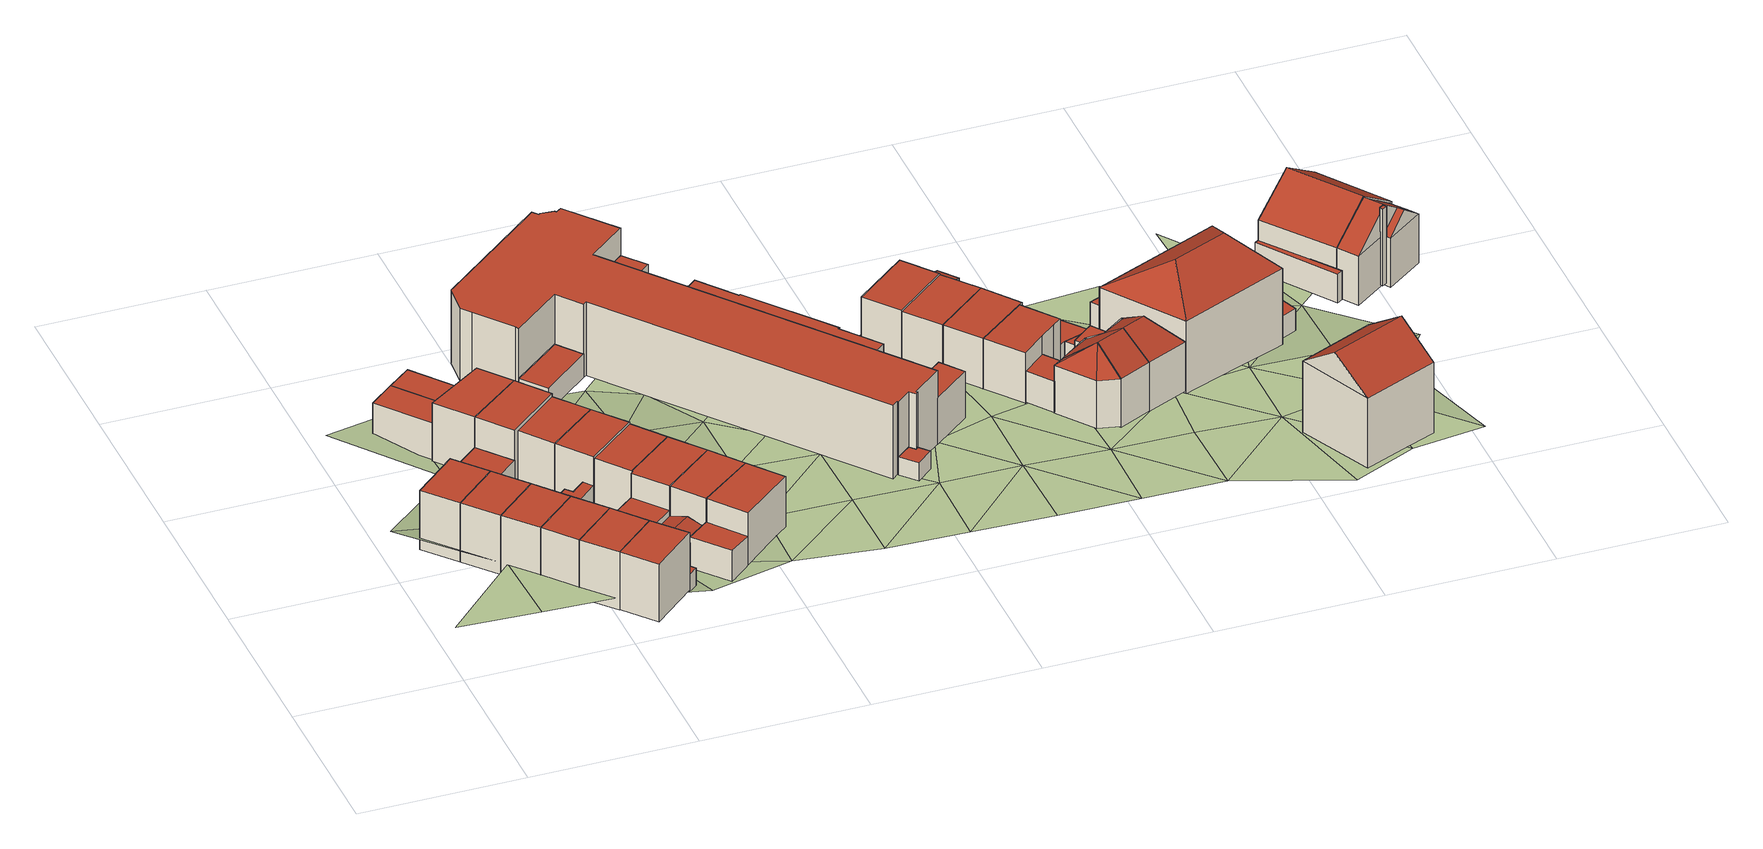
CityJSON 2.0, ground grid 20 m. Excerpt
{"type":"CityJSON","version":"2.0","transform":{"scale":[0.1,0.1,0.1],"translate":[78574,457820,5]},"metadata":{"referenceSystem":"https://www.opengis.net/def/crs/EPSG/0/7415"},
"CityObjects":{
"building1":{"type":"Building","attributes":{"validity":"0"},"children":["building1-1","building1-2"]},
"building1-1":{"type":"BuildingPart","attributes":{"roofType":"1000","RelativeEavesHeight":2.35,"RelativeRidgeHeight":2.35,"AbsoluteEavesHeight":8.7,"AbsoluteRidgeHeight":8.7,"validity":"0"},"parents":["building1"],"geometry":[{"type":"Solid","lod":"2","boundaries":[[[[0,1,2,3]],[[1,4,5,2]],[[4,6,7,5]],[[6,0,3,7]],[[6,4,1,0]],[[3,2,5,7]]]],"semantics":{"surfaces":[{"type":"WallSurface"},{"type":"RoofSurface","Direction":0,"Slope":90},{"type":"GroundSurface"}],"values":[[0,0,0,0,1,2]]}}]},
"building1-2":{"type":"BuildingPart","attributes":{"roofType":"1000","RelativeEavesHeight":7.75,"RelativeRidgeHeight":7.75,"AbsoluteEavesHeight":14.3,"AbsoluteRidgeHeight":14.3,"validity":"0"},"parents":["building1"],"geometry":[{"type":"Solid","lod":"2","boundaries":[[[[8,9,10,11]],[[9,12,13,10]],[[12,14,15,13]],[[14,8,11,15]],[[14,12,9,8]],[[11,10,13,15]]]],"semantics":{"surfaces":[{"type":"WallSurface"},{"type":"RoofSurface","Direction":0,"Slope":90},{"type":"GroundSurface"}],"values":[[0,0,0,0,1,2]]}}]},
"building2":{"type":"Building","attributes":{"validity":"0"},"children":["building2-1","building2-2"]},
"building2-1":{"type":"BuildingPart","attributes":{"roofType":"1000","RelativeEavesHeight":2.35,"RelativeRidgeHeight":2.35,"AbsoluteEavesHeight":8.7,"AbsoluteRidgeHeight":8.7,"validity":"0"},"parents":["building2"],"geometry":[{"type":"Solid","lod":"2","boundaries":[[[[6,4,5,7]],[[4,16,17,5]],[[16,18,19,17]],[[18,6,7,19]],[[18,16,4,6]],[[7,5,17,19]]]],"semantics":{"surfaces":[{"type":"WallSurface"},{"type":"RoofSurface","Direction":0,"Slope":90},{"type":"GroundSurface"}],"values":[[0,0,0,0,1,2]]}}]},
"building2-2":{"type":"BuildingPart","attributes":{"roofType":"1000","RelativeEavesHeight":7.75,"RelativeRidgeHeight":7.75,"AbsoluteEavesHeight":14.3,"AbsoluteRidgeHeight":14.3,"validity":"0"},"parents":["building2"],"geometry":[{"type":"Solid","lod":"2","boundaries":[[[[20,8,11,21]],[[8,14,15,11]],[[14,22,23,15]],[[22,20,21,23]],[[22,14,8,20]],[[21,11,15,23]]]],"semantics":{"surfaces":[{"type":"WallSurface"},{"type":"RoofSurface","Direction":0,"Slope":90},{"type":"GroundSurface"}],"values":[[0,0,0,0,1,2]]}}]},
"building3":{"type":"Building","attributes":{"validity":"0"},"children":["building3-1","building3-2"]},
"building3-1":{"type":"BuildingPart","attributes":{"roofType":"1000","RelativeEavesHeight":7.55,"RelativeRidgeHeight":7.55,"AbsoluteEavesHeight":14.3,"AbsoluteRidgeHeight":14.3,"validity":"0"},"parents":["building3"],"geometry":[{"type":"Solid","lod":"2","boundaries":[[[[24,20,25,26]],[[20,22,27,25]],[[22,28,29,27]],[[28,24,26,29]],[[28,22,20,24]],[[26,25,27,29]]]],"semantics":{"surfaces":[{"type":"WallSurface"},{"type":"RoofSurface","Direction":0,"Slope":90},{"type":"GroundSurface"}],"values":[[0,0,0,0,1,2]]}}]},
"building3-2":{"type":"BuildingPart","attributes":{"roofType":"1000","RelativeEavesHeight":2.17,"RelativeRidgeHeight":2.17,"AbsoluteEavesHeight":8.7,"AbsoluteRidgeHeight":8.7,"validity":"0"},"parents":["building3"],"geometry":[{"type":"Solid","lod":"2","boundaries":[[[[18,16,30,23]],[[16,31,32,30]],[[31,33,34,32]],[[33,18,23,34]],[[33,31,16,18]],[[23,30,32,34]]]],"semantics":{"surfaces":[{"type":"WallSurface"},{"type":"RoofSurface","Direction":0,"Slope":90},{"type":"GroundSurface"}],"values":[[0,0,0,0,1,2]]}}]},
"building4":{"type":"Building","attributes":{"validity":"0"},"children":["building4-1","building4-2"]},
"building4-1":{"type":"BuildingPart","attributes":{"roofType":"1000","RelativeEavesHeight":7.7,"RelativeRidgeHeight":7.7,"AbsoluteEavesHeight":14.3,"AbsoluteRidgeHeight":14.3,"validity":"0"},"parents":["building4"],"geometry":[{"type":"Solid","lod":"2","boundaries":[[[[35,24,36,37]],[[24,28,38,36]],[[28,39,40,38]],[[39,35,37,40]],[[39,28,24,35]],[[37,36,38,40]]]],"semantics":{"surfaces":[{"type":"WallSurface"},{"type":"RoofSurface","Direction":0,"Slope":90},{"type":"GroundSurface"}],"values":[[0,0,0,0,1,2]]}}]},
"building4-2":{"type":"BuildingPart","attributes":{"roofType":"1000","RelativeEavesHeight":2.38,"RelativeRidgeHeight":2.38,"AbsoluteEavesHeight":8.7,"AbsoluteRidgeHeight":8.7,"validity":"0"},"parents":["building4"],"geometry":[{"type":"Solid","lod":"2","boundaries":[[[[33,31,41,42]],[[31,43,44,41]],[[43,45,46,44]],[[45,33,42,46]],[[45,43,31,33]],[[42,41,44,46]]]],"semantics":{"surfaces":[{"type":"WallSurface"},{"type":"RoofSurface","Direction":0,"Slope":90},{"type":"GroundSurface"}],"values":[[0,0,0,0,1,2]]}}]},
"building5":{"type":"Building","attributes":{"roofType":"1000","RelativeEavesHeight":4.79,"RelativeRidgeHeight":4.79,"AbsoluteEavesHeight":11.4,"AbsoluteRidgeHeight":11.4,"validity":"0"},"geometry":[{"type":"Solid","lod":"2","boundaries":[[[[47,48,49,50]],[[48,51,52,49]],[[51,53,54,52]],[[53,47,50,54]],[[53,51,48,47]],[[50,49,52,54]]]],"semantics":{"surfaces":[{"type":"WallSurface"},{"type":"RoofSurface","Direction":0,"Slope":90},{"type":"GroundSurface"}],"values":[[0,0,0,0,1,2]]}}]},
"building6":{"type":"Building","attributes":{"validity":"0"},"children":["building6-1","building6-2"]},
"building6-1":{"type":"BuildingPart","attributes":{"roofType":"1000","RelativeEavesHeight":7.7,"RelativeRidgeHeight":7.7,"AbsoluteEavesHeight":14.3,"AbsoluteRidgeHeight":14.3,"validity":"0"},"parents":["building6"],"geometry":[{"type":"Solid","lod":"2","boundaries":[[[[55,35,37,56]],[[35,39,40,37]],[[39,57,58,40]],[[57,55,56,58]],[[57,39,35,55]],[[56,37,40,58]]]],"semantics":{"surfaces":[{"type":"WallSurface"},{"type":"RoofSurface","Direction":0,"Slope":90},{"type":"GroundSurface"}],"values":[[0,0,0,0,1,2]]}}]},
"building6-2":{"type":"BuildingPart","attributes":{"roofType":"1000","RelativeEavesHeight":2.38,"RelativeRidgeHeight":2.38,"AbsoluteEavesHeight":8.7,"AbsoluteRidgeHeight":8.7,"validity":"0"},"parents":["building6"],"geometry":[{"type":"Solid","lod":"2","boundaries":[[[[45,43,44,46]],[[43,59,60,44]],[[59,61,62,60]],[[61,45,46,62]],[[61,59,43,45]],[[46,44,60,62]]]],"semantics":{"surfaces":[{"type":"WallSurface"},{"type":"RoofSurface","Direction":0,"Slope":90},{"type":"GroundSurface"}],"values":[[0,0,0,0,1,2]]}}]},
"building7":{"type":"Building","attributes":{"validity":"0"},"children":["building7-1","building7-2"]},
"building7-1":{"type":"BuildingPart","attributes":{"roofType":"1000","RelativeEavesHeight":7.59,"RelativeRidgeHeight":7.59,"AbsoluteEavesHeight":14.3,"AbsoluteRidgeHeight":14.3,"validity":"0"},"parents":["building7"],"geometry":[{"type":"Solid","lod":"2","boundaries":[[[[63,55,64,65]],[[55,57,66,64]],[[57,67,68,66]],[[67,63,65,68]],[[67,57,55,63]],[[65,64,66,68]]]],"semantics":{"surfaces":[{"type":"WallSurface"},{"type":"RoofSurface","Direction":0,"Slope":90},{"type":"GroundSurface"}],"values":[[0,0,0,0,1,2]]}}]},
"building7-2":{"type":"BuildingPart","attributes":{"roofType":"1000","RelativeEavesHeight":2.28,"RelativeRidgeHeight":2.28,"AbsoluteEavesHeight":8.7,"AbsoluteRidgeHeight":8.7,"validity":"0"},"parents":["building7"],"geometry":[{"type":"Solid","lod":"2","boundaries":[[[[61,59,69,70]],[[59,71,72,69]],[[71,73,74,72]],[[73,61,70,74]],[[73,71,59,61]],[[70,69,72,74]]]],"semantics":{"surfaces":[{"type":"WallSurface"},{"type":"RoofSurface","Direction":0,"Slope":90},{"type":"GroundSurface"}],"values":[[0,0,0,0,1,2]]}}]},
"building8":{"type":"Building","attributes":{"roofType":"1000","RelativeEavesHeight":4.5,"RelativeRidgeHeight":4.5,"AbsoluteEavesHeight":11.4,"AbsoluteRidgeHeight":11.4,"validity":"0"},"geometry":[{"type":"Solid","lod":"2","boundaries":[[[[75,47,76,77]],[[47,53,78,76]],[[53,79,80,78]],[[79,75,77,80]],[[79,53,47,75]],[[77,76,78,80]]]],"semantics":{"surfaces":[{"type":"WallSurface"},{"type":"RoofSurface","Direction":0,"Slope":90},{"type":"GroundSurface"}],"values":[[0,0,0,0,1,2]]}}]},
"building9":{"type":"Building","attributes":{"roofType":"1000","RelativeEavesHeight":7.67,"RelativeRidgeHeight":7.67,"AbsoluteEavesHeight":14.06,"AbsoluteRidgeHeight":14.06,"validity":"0"},"geometry":[{"type":"Solid","lod":"2","boundaries":[[[[81,82,83,84]],[[82,85,86,83]],[[85,87,88,86]],[[87,81,84,88]],[[87,85,82,81]],[[84,83,86,88]]]],"semantics":{"surfaces":[{"type":"WallSurface"},{"type":"RoofSurface","Direction":0,"Slope":90},{"type":"GroundSurface"}],"values":[[0,0,0,0,1,2]]}}]},
"building10":{"type":"Building","attributes":{"validity":"0"},"children":["building10-1","building10-2"]},
"building10-1":{"type":"BuildingPart","attributes":{"roofType":"1000","RelativeEavesHeight":3.88,"RelativeRidgeHeight":3.88,"AbsoluteEavesHeight":10.09,"AbsoluteRidgeHeight":10.09,"validity":"0"},"parents":["building10"],"geometry":[{"type":"Solid","lod":"2","boundaries":[[[[89,90,91,92]],[[90,93,94,91]],[[93,95,96,94]],[[95,89,92,96]],[[95,93,90,89]],[[92,91,94,96]]]],"semantics":{"surfaces":[{"type":"WallSurface"},{"type":"RoofSurface","Direction":0,"Slope":90},{"type":"GroundSurface"}],"values":[[0,0,0,0,1,2]]}}]},
"building10-2":{"type":"BuildingPart","attributes":{"roofType":"1000","RelativeEavesHeight":7.68,"RelativeRidgeHeight":7.68,"AbsoluteEavesHeight":14.06,"AbsoluteRidgeHeight":14.06,"validity":"0"},"parents":["building10"],"geometry":[{"type":"Solid","lod":"2","boundaries":[[[[81,87,88,84]],[[87,97,98,88]],[[97,99,100,98]],[[99,81,84,100]],[[99,97,87,81]],[[84,88,98,100]]]],"semantics":{"surfaces":[{"type":"WallSurface"},{"type":"RoofSurface","Direction":0,"Slope":90},{"type":"GroundSurface"}],"values":[[0,0,0,0,1,2]]}}]},
"building11":{"type":"Building","attributes":{"roofType":"1000","RelativeEavesHeight":7.31,"RelativeRidgeHeight":7.31,"AbsoluteEavesHeight":13.73,"AbsoluteRidgeHeight":13.73,"validity":"0"},"geometry":[{"type":"Solid","lod":"2","boundaries":[[[[101,102,103,104]],[[102,105,98,103]],[[105,106,107,98]],[[106,101,104,107]],[[106,105,102,101]],[[104,103,98,107]]]],"semantics":{"surfaces":[{"type":"WallSurface"},{"type":"RoofSurface","Direction":0,"Slope":90},{"type":"GroundSurface"}],"values":[[0,0,0,0,1,2]]}}]},
"building12":{"type":"Building","attributes":{"validity":"0"},"children":["building12-1","building12-2"]},
"building12-1":{"type":"BuildingPart","attributes":{"roofType":"1000","RelativeEavesHeight":7.31,"RelativeRidgeHeight":7.31,"AbsoluteEavesHeight":13.73,"AbsoluteRidgeHeight":13.73,"validity":"0"},"parents":["building12"],"geometry":[{"type":"Solid","lod":"2","boundaries":[[[[108,101,104,109]],[[101,106,107,104]],[[106,110,111,107]],[[110,108,109,111]],[[110,106,101,108]],[[109,104,107,111]]]],"semantics":{"surfaces":[{"type":"WallSurface"},{"type":"RoofSurface","Direction":0,"Slope":90},{"type":"GroundSurface"}],"values":[[0,0,0,0,1,2]]}}]},
"building12-2":{"type":"BuildingPart","attributes":{"roofType":"1000","RelativeEavesHeight":3.61,"RelativeRidgeHeight":3.61,"AbsoluteEavesHeight":9.88,"AbsoluteRidgeHeight":9.88,"validity":"0"},"parents":["building12"],"geometry":[{"type":"Solid","lod":"2","boundaries":[[[[112,113,114,115]],[[113,116,117,114]],[[116,118,119,117]],[[118,120,121,119]],[[120,122,123,121]],[[122,112,115,123]],[[122,120,118,116,113,112]],[[115,114,117,119,121,123]]]],"semantics":{"surfaces":[{"type":"WallSurface"},{"type":"RoofSurface","Direction":0,"Slope":90},{"type":"GroundSurface"}],"values":[[0,0,0,0,0,0,1,2]]}}]},
"building13":{"type":"Building","attributes":{"roofType":"1000","RelativeEavesHeight":7.04,"RelativeRidgeHeight":7.04,"AbsoluteEavesHeight":13.53,"AbsoluteRidgeHeight":13.53,"validity":"0"},"geometry":[{"type":"Solid","lod":"2","boundaries":[[[[124,125,126,127]],[[125,128,129,126]],[[128,130,131,129]],[[130,124,127,131]],[[130,128,125,124]],[[127,126,129,131]]]],"semantics":{"surfaces":[{"type":"WallSurface"},{"type":"RoofSurface","Direction":0,"Slope":90},{"type":"GroundSurface"}],"values":[[0,0,0,0,1,2]]}}]},
"building14":{"type":"Building","attributes":{"validity":"0"},"children":["building14-1","building14-2"]},
"building14-1":{"type":"BuildingPart","attributes":{"roofType":"1000","RelativeEavesHeight":7.02,"RelativeRidgeHeight":7.02,"AbsoluteEavesHeight":13.53,"AbsoluteRidgeHeight":13.53,"validity":"0"},"parents":["building14"],"geometry":[{"type":"Solid","lod":"2","boundaries":[[[[132,133,134,135]],[[133,124,127,134]],[[124,130,131,127]],[[130,136,137,131]],[[136,138,139,137]],[[138,132,135,139]],[[138,136,130,124,133,132]],[[135,134,127,131,137,139]]]],"semantics":{"surfaces":[{"type":"WallSurface"},{"type":"RoofSurface","Direction":0,"Slope":90},{"type":"GroundSurface"}],"values":[[0,0,0,0,0,0,1,2]]}}]},
"building14-2":{"type":"BuildingPart","attributes":{"roofType":"1000","RelativeEavesHeight":4.04,"RelativeRidgeHeight":4.04,"AbsoluteEavesHeight":10.33,"AbsoluteRidgeHeight":10.33,"validity":"0"},"parents":["building14"],"geometry":[{"type":"Solid","lod":"2","boundaries":[[[[140,141,142,143]],[[141,144,145,142]],[[144,146,147,145]],[[146,140,143,147]],[[146,144,141,140]],[[143,142,145,147]]]],"semantics":{"surfaces":[{"type":"WallSurface"},{"type":"RoofSurface","Direction":0,"Slope":90},{"type":"GroundSurface"}],"values":[[0,0,0,0,1,2]]}}]},
"building15":{"type":"Building","attributes":{"validity":"0"},"children":["building15-1","building15-2"]},
"building15-1":{"type":"BuildingPart","attributes":{"roofType":"1000","RelativeEavesHeight":7.02,"RelativeRidgeHeight":7.02,"AbsoluteEavesHeight":13.53,"AbsoluteRidgeHeight":13.53,"validity":"0"},"parents":["building15"],"geometry":[{"type":"Solid","lod":"2","boundaries":[[[[138,136,137,139]],[[136,148,149,137]],[[148,150,151,149]],[[150,138,139,151]],[[150,148,136,138]],[[139,137,149,151]]]],"semantics":{"surfaces":[{"type":"WallSurface"},{"type":"RoofSurface","Direction":0,"Slope":90},{"type":"GroundSurface"}],"values":[[0,0,0,0,1,2]]}}]},
"building15-2":{"type":"BuildingPart","attributes":{"roofType":"1030","RelativeEavesHeight":3.34,"RelativeRidgeHeight":4.05,"AbsoluteEavesHeight":9.63,"AbsoluteRidgeHeight":10.34,"validity":"0"},"parents":["building15"],"geometry":[{"type":"Solid","lod":"2","boundaries":[[[[152,153,154,155]],[[153,156,143,154]],[[156,157,147,143]],[[157,152,155,147]],[[156,153,158]],[[152,157,159]],[[153,152,159,158]],[[157,156,158,159]],[[155,154,143,147]]]],"semantics":{"surfaces":[{"type":"WallSurface"},{"type":"RoofSurface","Direction":142.25,"Slope":72.73},{"type":"RoofSurface","Direction":321.52,"Slope":72.73},{"type":"GroundSurface"}],"values":[[0,0,0,0,0,0,1,2,3]]}}]},
"building16":{"type":"Building","attributes":{"validity":"0"},"children":["building16-1","building16-2"]},
"building16-1":{"type":"BuildingPart","attributes":{"roofType":"1000","RelativeEavesHeight":6.99,"RelativeRidgeHeight":6.99,"AbsoluteEavesHeight":13.53,"AbsoluteRidgeHeight":13.53,"validity":"0"},"parents":["building16"],"geometry":[{"type":"Solid","lod":"2","boundaries":[[[[150,148,149,151]],[[148,160,161,149]],[[160,162,163,161]],[[162,150,151,163]],[[162,160,148,150]],[[151,149,161,163]]]],"semantics":{"surfaces":[{"type":"WallSurface"},{"type":"RoofSurface","Direction":0,"Slope":90},{"type":"GroundSurface"}],"values":[[0,0,0,0,1,2]]}}]},
"building16-2":{"type":"BuildingPart","attributes":{"roofType":"1000","RelativeEavesHeight":4.09,"RelativeRidgeHeight":4.09,"AbsoluteEavesHeight":10.43,"AbsoluteRidgeHeight":10.43,"validity":"0"},"parents":["building16"],"geometry":[{"type":"Solid","lod":"2","boundaries":[[[[164,165,154,166]],[[165,167,155,154]],[[167,168,169,155]],[[168,164,166,169]],[[168,167,165,164]],[[166,154,155,169]]]],"semantics":{"surfaces":[{"type":"WallSurface"},{"type":"RoofSurface","Direction":0,"Slope":90},{"type":"GroundSurface"}],"values":[[0,0,0,0,1,2]]}}]},
"building17":{"type":"Building","attributes":{"validity":"0"},"children":["building17-1","building17-2","building17-3","building17-4"]},
"building17-1":{"type":"BuildingPart","attributes":{"roofType":"1000","RelativeEavesHeight":3.12,"RelativeRidgeHeight":3.12,"AbsoluteEavesHeight":9.81,"AbsoluteRidgeHeight":9.81,"validity":"0"},"parents":["building17"],"geometry":[{"type":"Solid","lod":"2","boundaries":[[[[170,171,172,173]],[[171,174,175,172]],[[174,176,177,175]],[[176,170,173,177]],[[176,174,171,170]],[[173,172,175,177]]]],"semantics":{"surfaces":[{"type":"WallSurface"},{"type":"RoofSurface","Direction":0,"Slope":90},{"type":"GroundSurface"}],"values":[[0,0,0,0,1,2]]}}]},
"building17-2":{"type":"BuildingPart","attributes":{"roofType":"1000","RelativeEavesHeight":2.44,"RelativeRidgeHeight":2.44,"AbsoluteEavesHeight":9.11,"AbsoluteRidgeHeight":9.11,"validity":"0"},"parents":["building17"],"geometry":[{"type":"Solid","lod":"2","boundaries":[[[[178,179,180,181]],[[179,182,183,180]],[[182,184,185,183]],[[184,186,187,185]],[[186,188,189,187]],[[188,178,181,189]],[[188,186,184,182,179,178]],[[181,180,183,185,187,189]]]],"semantics":{"surfaces":[{"type":"WallSurface"},{"type":"RoofSurface","Direction":0,"Slope":90},{"type":"GroundSurface"}],"values":[[0,0,0,0,0,0,1,2]]}}]},
"building17-3":{"type":"BuildingPart","attributes":{"roofType":"1000","RelativeEavesHeight":6.22,"RelativeRidgeHeight":6.22,"AbsoluteEavesHeight":12.81,"AbsoluteRidgeHeight":12.81,"validity":"0"},"parents":["building17"],"geometry":[{"type":"Solid","lod":"2","boundaries":[[[[190,191,192,193]],[[191,194,195,192]],[[194,196,197,195]],[[196,198,199,197]],[[198,200,201,199]],[[200,202,203,201]],[[202,204,205,203]],[[204,206,207,205]],[[206,208,209,207]],[[208,210,211,209]],[[210,212,213,211]],[[212,214,215,213]],[[214,216,217,215]],[[216,218,219,217]],[[218,220,221,219]],[[220,190,193,221]],[[220,218,216,214,212,210,208,206,204,202,200,198,196,194,191,190]],[[193,192,195,197,199,201,203,205,207,209,211,213,215,217,219,221]]]],"semantics":{"surfaces":[{"type":"WallSurface"},{"type":"RoofSurface","Direction":97.12,"Slope":90},{"type":"GroundSurface"}],"values":[[0,0,0,0,0,0,0,0,0,0,0,0,0,0,0,0,1,2]]}}]},
"building17-4":{"type":"BuildingPart","attributes":{"roofType":"1000","RelativeEavesHeight":9.74,"RelativeRidgeHeight":9.74,"AbsoluteEavesHeight":16.41,"AbsoluteRidgeHeight":16.41,"validity":"0"},"parents":["building17"],"geometry":[{"type":"Solid","lod":"2","boundaries":[[[[222,223,185,187]],[[223,224,183,185]],[[224,225,226,183]],[[225,227,228,226]],[[227,229,230,228]],[[229,231,177,230]],[[231,232,175,177]],[[232,233,172,175]],[[233,234,235,172]],[[234,236,237,235]],[[236,238,239,237]],[[238,240,241,239]],[[240,242,243,241]],[[242,244,245,243]],[[244,246,247,245]],[[246,248,249,247]],[[248,250,251,249]],[[250,252,253,251]],[[252,254,255,253]],[[254,256,257,255]],[[256,258,259,257]],[[258,260,261,259]],[[260,262,189,261]],[[262,222,187,189]],[[262,260,258,256,254,252,250,248,246,244,242,240,238,236,234,233,232,231,229,227,225,224,223,222]],[[187,185,183,226,228,230,177,175,172,235,237,239,241,243,245,247,249,251,253,255,257,259,261,189]]]],"semantics":{"surfaces":[{"type":"WallSurface"},{"type":"RoofSurface","Direction":75.96,"Slope":90},{"type":"GroundSurface"}],"values":[[0,0,0,0,0,0,0,0,0,0,0,0,0,0,0,0,0,0,0,0,0,0,0,0,1,2]]}}]},
"building18":{"type":"Building","attributes":{"validity":"0"},"children":["building18-1","building18-2","building18-3"]},
"building18-1":{"type":"BuildingPart","attributes":{"roofType":"1000","RelativeEavesHeight":3.75,"RelativeRidgeHeight":3.75,"AbsoluteEavesHeight":9.48,"AbsoluteRidgeHeight":9.48,"validity":"0"},"parents":["building18"],"geometry":[{"type":"Solid","lod":"2","boundaries":[[[[263,264,265,266]],[[264,267,268,265]],[[267,269,270,268]],[[269,271,272,270]],[[271,263,266,272]],[[271,269,267,264,263]],[[266,265,268,270,272]]]],"semantics":{"surfaces":[{"type":"WallSurface"},{"type":"RoofSurface","Direction":0,"Slope":90},{"type":"GroundSurface"}],"values":[[0,0,0,0,0,1,2]]}}]},
"building18-2":{"type":"BuildingPart","attributes":{"roofType":"1000","RelativeEavesHeight":6.94,"RelativeRidgeHeight":6.94,"AbsoluteEavesHeight":13.01,"AbsoluteRidgeHeight":13.01,"validity":"0"},"parents":["building18"],"geometry":[{"type":"Solid","lod":"2","boundaries":[[[[273,274,275,276]],[[274,277,278,275]],[[277,279,280,278]],[[279,273,276,280]],[[279,277,274,273]],[[276,275,278,280]]]],"semantics":{"surfaces":[{"type":"WallSurface"},{"type":"RoofSurface","Direction":0,"Slope":90},{"type":"GroundSurface"}],"values":[[0,0,0,0,1,2]]}}]},
"building18-3":{"type":"BuildingPart","attributes":{"roofType":"1030","RelativeEavesHeight":1.95,"RelativeRidgeHeight":2.47,"AbsoluteEavesHeight":7.57,"AbsoluteRidgeHeight":8.1,"validity":"0"},"parents":["building18"],"geometry":[{"type":"Solid","lod":"2","boundaries":[[[[281,282,283,284]],[[282,285,286,283]],[[285,287,288,286]],[[287,281,284,288]],[[285,282,289]],[[281,287,290]],[[282,281,290,289]],[[287,285,289,290]],[[284,283,286,288]]]],"semantics":{"surfaces":[{"type":"WallSurface"},{"type":"RoofSurface","Direction":52.12,"Slope":73.71},{"type":"RoofSurface","Direction":230.87,"Slope":73.71},{"type":"GroundSurface"}],"values":[[0,0,0,0,0,0,1,2,3]]}}]},
"building19":{"type":"Building","attributes":{"validity":"0"},"children":["building19-1","building19-2"]},
"building19-1":{"type":"BuildingPart","attributes":{"roofType":"1000","RelativeEavesHeight":3.17,"RelativeRidgeHeight":3.17,"AbsoluteEavesHeight":9.06,"AbsoluteRidgeHeight":9.06,"validity":"0"},"parents":["building19"],"geometry":[{"type":"Solid","lod":"2","boundaries":[[[[291,292,293,294]],[[292,295,296,293]],[[295,297,298,296]],[[297,299,300,298]],[[299,301,302,300]],[[301,291,294,302]],[[301,299,297,295,292,291]],[[294,293,296,298,300,302]]]],"semantics":{"surfaces":[{"type":"WallSurface"},{"type":"RoofSurface","Direction":0,"Slope":90},{"type":"GroundSurface"}],"values":[[0,0,0,0,0,0,1,2]]}}]},
"building19-2":{"type":"BuildingPart","attributes":{"roofType":"1000","RelativeEavesHeight":6.84,"RelativeRidgeHeight":6.84,"AbsoluteEavesHeight":12.91,"AbsoluteRidgeHeight":12.91,"validity":"0"},"parents":["building19"],"geometry":[{"type":"Solid","lod":"2","boundaries":[[[[303,304,305,306]],[[304,307,275,305]],[[307,308,276,275]],[[308,303,306,276]],[[308,307,304,303]],[[306,305,275,276]]]],"semantics":{"surfaces":[{"type":"WallSurface"},{"type":"RoofSurface","Direction":0,"Slope":90},{"type":"GroundSurface"}],"values":[[0,0,0,0,1,2]]}}]},
"building20":{"type":"Building","attributes":{"validity":"0"},"children":["building20-1","building20-2"]},
"building20-1":{"type":"BuildingPart","attributes":{"roofType":"1000","RelativeEavesHeight":3.44,"RelativeRidgeHeight":3.44,"AbsoluteEavesHeight":9.38,"AbsoluteRidgeHeight":9.38,"validity":"0"},"parents":["building20"],"geometry":[{"type":"Solid","lod":"2","boundaries":[[[[309,310,311,312]],[[310,313,298,311]],[[313,314,296,298]],[[314,315,316,296]],[[315,317,318,316]],[[317,319,320,318]],[[319,309,312,320]],[[319,317,315,314,313,310,309]],[[312,311,298,296,316,318,320]]]],"semantics":{"surfaces":[{"type":"WallSurface"},{"type":"RoofSurface","Direction":0,"Slope":90},{"type":"GroundSurface"}],"values":[[0,0,0,0,0,0,0,1,2]]}}]},
"building20-2":{"type":"BuildingPart","attributes":{"roofType":"1000","RelativeEavesHeight":6.77,"RelativeRidgeHeight":6.77,"AbsoluteEavesHeight":12.91,"AbsoluteRidgeHeight":12.91,"validity":"0"},"parents":["building20"],"geometry":[{"type":"Solid","lod":"2","boundaries":[[[[321,322,323,324]],[[322,304,305,323]],[[304,303,306,305]],[[303,321,324,306]],[[303,304,322,321]],[[324,323,305,306]]]],"semantics":{"surfaces":[{"type":"WallSurface"},{"type":"RoofSurface","Direction":0,"Slope":90},{"type":"GroundSurface"}],"values":[[0,0,0,0,1,2]]}}]},
"building21":{"type":"Building","attributes":{"validity":"0"},"children":["building21-1","building21-2","building21-3"]},
"building21-1":{"type":"BuildingPart","attributes":{"roofType":"1000","RelativeEavesHeight":6.67,"RelativeRidgeHeight":6.67,"AbsoluteEavesHeight":12.91,"AbsoluteRidgeHeight":12.91,"validity":"0"},"parents":["building21"],"geometry":[{"type":"Solid","lod":"2","boundaries":[[[[325,326,327,328]],[[326,329,330,327]],[[329,331,332,330]],[[331,322,333,332]],[[322,334,335,333]],[[334,325,328,335]],[[334,322,331,329,326,325]],[[328,327,330,332,333,335]]]],"semantics":{"surfaces":[{"type":"WallSurface"},{"type":"RoofSurface","Direction":0,"Slope":90},{"type":"GroundSurface"}],"values":[[0,0,0,0,0,0,1,2]]}}]},
"building21-2":{"type":"BuildingPart","attributes":{"roofType":"1000","RelativeEavesHeight":2.82,"RelativeRidgeHeight":2.82,"AbsoluteEavesHeight":8.84,"AbsoluteRidgeHeight":8.84,"validity":"0"},"parents":["building21"],"geometry":[{"type":"Solid","lod":"2","boundaries":[[[[336,337,338,339]],[[337,340,341,338]],[[340,342,343,341]],[[342,336,339,343]],[[342,340,337,336]],[[339,338,341,343]]]],"semantics":{"surfaces":[{"type":"WallSurface"},{"type":"RoofSurface","Direction":0,"Slope":90},{"type":"GroundSurface"}],"values":[[0,0,0,0,1,2]]}}]},
"building21-3":{"type":"BuildingPart","attributes":{"roofType":"1000","RelativeEavesHeight":3.37,"RelativeRidgeHeight":3.37,"AbsoluteEavesHeight":9.44,"AbsoluteRidgeHeight":9.44,"validity":"0"},"parents":["building21"],"geometry":[{"type":"Solid","lod":"2","boundaries":[[[[344,345,346,347]],[[345,348,349,346]],[[348,350,351,349]],[[350,352,353,351]],[[352,344,347,353]],[[352,350,348,345,344]],[[347,346,349,351,353]]]],"semantics":{"surfaces":[{"type":"WallSurface"},{"type":"RoofSurface","Direction":0,"Slope":90},{"type":"GroundSurface"}],"values":[[0,0,0,0,0,1,2]]}}]},
"building22":{"type":"Building","attributes":{"validity":"0"},"children":["building22-1","building22-2","building22-3"]},
"building22-1":{"type":"BuildingPart","attributes":{"roofType":"1000","RelativeEavesHeight":4.1,"RelativeRidgeHeight":4.1,"AbsoluteEavesHeight":10.49,"AbsoluteRidgeHeight":10.49,"validity":"0"},"parents":["building22"],"geometry":[{"type":"Solid","lod":"2","boundaries":[[[[354,355,356,357]],[[355,358,359,356]],[[358,360,361,359]],[[360,354,357,361]],[[360,358,355,354]],[[357,356,359,361]]]],"semantics":{"surfaces":[{"type":"WallSurface"},{"type":"RoofSurface","Direction":0,"Slope":90},{"type":"GroundSurface"}],"values":[[0,0,0,0,1,2]]}}]},
"building22-2":{"type":"BuildingPart","attributes":{"roofType":"1130","RelativeEavesHeight":6.34,"RelativeRidgeHeight":9.68,"AbsoluteEavesHeight":12.56,"AbsoluteRidgeHeight":15.9,"validity":"0"},"parents":["building22"],"geometry":[{"type":"Solid","lod":"2","boundaries":[[[[362,363,364,365]],[[363,366,367,364]],[[366,368,369,367]],[[368,362,365,369]],[[366,363,370]],[[362,368,371]],[[363,362,371,370]],[[368,366,370,371]],[[365,364,367,369]]]],"semantics":{"surfaces":[{"type":"WallSurface"},{"type":"RoofSurface","Direction":233.06,"Slope":7.81},{"type":"RoofSurface","Direction":154.99,"Slope":45.29},{"type":"RoofSurface","Direction":328.62,"Slope":53.8},{"type":"GroundSurface"}],"values":[[0,0,0,0,1,0,2,3,4]]}}]},
"building22-3":{"type":"BuildingPart","attributes":{"roofType":"1120","RelativeEavesHeight":6.28,"RelativeRidgeHeight":9.62,"AbsoluteEavesHeight":12.56,"AbsoluteRidgeHeight":15.9,"validity":"0"},"parents":["building22"],"geometry":[{"type":"Solid","lod":"2","boundaries":[[[[366,363,372,373]],[[363,374,375,372]],[[374,376,377,375]],[[376,366,373,377]],[[363,366,370]],[[374,363,370]],[[376,374,370]],[[366,376,370]],[[373,372,375,377]]]],"semantics":{"surfaces":[{"type":"WallSurface"},{"type":"RoofSurface","Direction":53.06,"Slope":-7.81},{"type":"RoofSurface","Direction":193.54,"Slope":36.61},{"type":"RoofSurface","Direction":232.94,"Slope":32.73},{"type":"RoofSurface","Direction":323.01,"Slope":51.42},{"type":"GroundSurface"}],"values":[[0,0,0,0,1,2,3,4,5]]}}]},
"building23":{"type":"Building","attributes":{"validity":"0"},"children":["building23-1","building23-2","building23-3"]},
"building23-1":{"type":"BuildingPart","attributes":{"roofType":"1000","RelativeEavesHeight":3.28,"RelativeRidgeHeight":3.28,"AbsoluteEavesHeight":9.44,"AbsoluteRidgeHeight":9.44,"validity":"0"},"parents":["building23"],"geometry":[{"type":"Solid","lod":"2","boundaries":[[[[345,344,378,379]],[[344,380,381,378]],[[380,345,379,381]],[[380,344,345]],[[379,378,381]]]],"semantics":{"surfaces":[{"type":"WallSurface"},{"type":"RoofSurface","Direction":0,"Slope":90},{"type":"GroundSurface"}],"values":[[0,0,0,1,2]]}}]},
"building23-2":{"type":"BuildingPart","attributes":{"roofType":"1000","RelativeEavesHeight":3.88,"RelativeRidgeHeight":3.88,"AbsoluteEavesHeight":10.04,"AbsoluteRidgeHeight":10.04,"validity":"0"},"parents":["building23"],"geometry":[{"type":"Solid","lod":"2","boundaries":[[[[382,383,384,378]],[[383,385,386,384]],[[385,387,381,386]],[[387,382,378,381]],[[387,385,383,382]],[[378,384,386,381]]]],"semantics":{"surfaces":[{"type":"WallSurface"},{"type":"RoofSurface","Direction":0,"Slope":90},{"type":"GroundSurface"}],"values":[[0,0,0,0,1,2]]}}]},
"building23-3":{"type":"BuildingPart","attributes":{"roofType":"1130","RelativeEavesHeight":6.43,"RelativeRidgeHeight":9.78,"AbsoluteEavesHeight":12.56,"AbsoluteRidgeHeight":15.9,"validity":"0"},"parents":["building23"],"geometry":[{"type":"Solid","lod":"2","boundaries":[[[[388,389,390,391]],[[389,392,393,390]],[[392,362,394,393]],[[362,388,391,394]],[[392,389,395]],[[388,362,371]],[[389,388,371,395]],[[362,392,395,371]],[[391,390,393,394]]]],"semantics":{"surfaces":[{"type":"WallSurface"},{"type":"RoofSurface","Direction":54.52,"Slope":35.44},{"type":"RoofSurface","Direction":328.25,"Slope":51.9},{"type":"RoofSurface","Direction":155.11,"Slope":45.31},{"type":"GroundSurface"}],"values":[[0,0,0,0,1,0,2,3,4]]}}]},
"building24":{"type":"Building","attributes":{"validity":"0"},"children":["building24-1","building24-2","building24-3","building24-4","building24-5","building24-6"]},
"building24-1":{"type":"BuildingPart","attributes":{"roofType":"1000","RelativeEavesHeight":2.85,"RelativeRidgeHeight":2.85,"AbsoluteEavesHeight":8.26,"AbsoluteRidgeHeight":8.26,"validity":"0"},"parents":["building24"],"geometry":[{"type":"Solid","lod":"2","boundaries":[[[[396,397,398,399]],[[397,400,401,398]],[[400,402,403,401]],[[402,396,399,403]],[[402,400,397,396]],[[399,398,401,403]]]],"semantics":{"surfaces":[{"type":"WallSurface"},{"type":"RoofSurface","Direction":0,"Slope":90},{"type":"GroundSurface"}],"values":[[0,0,0,0,1,2]]}}]},
"building24-2":{"type":"BuildingPart","attributes":{"roofType":"1000","RelativeEavesHeight":1.9,"RelativeRidgeHeight":1.9,"AbsoluteEavesHeight":7.26,"AbsoluteRidgeHeight":7.26,"validity":"0"},"parents":["building24"],"geometry":[{"type":"Solid","lod":"2","boundaries":[[[[404,405,406,407]],[[405,408,409,406]],[[408,410,411,409]],[[410,412,413,411]],[[412,414,415,413]],[[414,416,399,415]],[[416,417,403,399]],[[417,404,407,403]],[[417,416,414,412,410,408,405,404]],[[407,406,409,411,413,415,399,403]]]],"semantics":{"surfaces":[{"type":"WallSurface"},{"type":"RoofSurface","Direction":0,"Slope":90},{"type":"GroundSurface"}],"values":[[0,0,0,0,0,0,0,0,1,2]]}}]},
"building24-3":{"type":"BuildingPart","attributes":{"roofType":"1000","RelativeEavesHeight":6.06,"RelativeRidgeHeight":6.06,"AbsoluteEavesHeight":11.78,"AbsoluteRidgeHeight":11.78,"validity":"0"},"parents":["building24"],"geometry":[{"type":"Solid","lod":"2","boundaries":[[[[418,419,420,421]],[[419,422,423,420]],[[422,424,425,423]],[[424,418,421,425]],[[424,422,419,418]],[[421,420,423,425]]]],"semantics":{"surfaces":[{"type":"WallSurface"},{"type":"RoofSurface","Direction":0,"Slope":90},{"type":"GroundSurface"}],"values":[[0,0,0,0,1,2]]}}]},
"building24-4":{"type":"BuildingPart","attributes":{"roofType":"1000","RelativeEavesHeight":4.23,"RelativeRidgeHeight":4.23,"AbsoluteEavesHeight":9.58,"AbsoluteRidgeHeight":9.58,"validity":"0"},"parents":["building24"],"geometry":[{"type":"Solid","lod":"2","boundaries":[[[[426,427,428,429]],[[427,430,431,428]],[[430,432,433,431]],[[432,426,429,433]],[[432,430,427,426]],[[429,428,431,433]]]],"semantics":{"surfaces":[{"type":"WallSurface"},{"type":"RoofSurface","Direction":0,"Slope":90},{"type":"GroundSurface"}],"values":[[0,0,0,0,1,2]]}}]},
"building24-5":{"type":"BuildingPart","attributes":{"roofType":"1000","RelativeEavesHeight":7.73,"RelativeRidgeHeight":7.73,"AbsoluteEavesHeight":13.12,"AbsoluteRidgeHeight":13.12,"validity":"0"},"parents":["building24"],"geometry":[{"type":"Solid","lod":"2","boundaries":[[[[434,435,436,437]],[[435,438,439,436]],[[438,440,441,439]],[[440,434,437,441]],[[440,438,435,434]],[[437,436,439,441]]]],"semantics":{"surfaces":[{"type":"WallSurface"},{"type":"RoofSurface","Direction":0,"Slope":90},{"type":"GroundSurface"}],"values":[[0,0,0,0,1,2]]}}]},
"building24-6":{"type":"BuildingPart","attributes":{"roofType":"1040","RelativeEavesHeight":10.09,"RelativeRidgeHeight":13.87,"AbsoluteEavesHeight":15.52,"AbsoluteRidgeHeight":19.3,"validity":"0"},"parents":["building24"],"geometry":[{"type":"Solid","lod":"2","boundaries":[[[[442,443,441,437]],[[443,444,445,441]],[[444,446,447,445]],[[446,442,437,447]],[[444,443,448]],[[442,446,449]],[[443,442,449,448]],[[446,444,448,449]],[[437,441,445,447]]]],"semantics":{"surfaces":[{"type":"WallSurface"},{"type":"RoofSurface","Direction":67.4,"Slope":44.88},{"type":"RoofSurface","Direction":234.73,"Slope":49.94},{"type":"RoofSurface","Direction":336.5,"Slope":57.04},{"type":"RoofSurface","Direction":156.42,"Slope":55.03},{"type":"GroundSurface"}],"values":[[0,0,0,0,1,2,3,4,5]]}}]},
"building25":{"type":"Building","attributes":{"roofType":"1030","RelativeEavesHeight":9.51,"RelativeRidgeHeight":13.07,"AbsoluteEavesHeight":15.24,"AbsoluteRidgeHeight":18.8,"validity":"0"},"geometry":[{"type":"Solid","lod":"2","boundaries":[[[[450,451,452,453]],[[451,454,455,452]],[[454,456,457,455]],[[456,450,453,457]],[[454,451,458]],[[450,456,459]],[[451,450,459,458]],[[456,454,458,459]],[[453,452,455,457]]]],"semantics":{"surfaces":[{"type":"WallSurface"},{"type":"RoofSurface","Direction":156.64,"Slope":54.88},{"type":"RoofSurface","Direction":336.46,"Slope":54.88},{"type":"GroundSurface"}],"values":[[0,0,0,0,0,0,1,2,3]]}}]},
"building26":{"type":"Building","attributes":{"validity":"0"},"children":["building26-1","building26-2","building26-3","building26-4","building26-5"]},
"building26-1":{"type":"BuildingPart","attributes":{"roofType":"1030","RelativeEavesHeight":6.6,"RelativeRidgeHeight":10.36,"AbsoluteEavesHeight":11.6,"AbsoluteRidgeHeight":15.37,"validity":"0"},"parents":["building26"],"geometry":[{"type":"Solid","lod":"2","boundaries":[[[[460,461,462,463]],[[461,464,465,462]],[[464,466,467,465]],[[466,460,463,467]],[[464,461,468]],[[460,466,469]],[[461,460,469,468]],[[466,464,468,469]],[[463,462,465,467]]]],"semantics":{"surfaces":[{"type":"WallSurface"},{"type":"RoofSurface","Direction":233.46,"Slope":55.52},{"type":"RoofSurface","Direction":54.15,"Slope":55.52},{"type":"GroundSurface"}],"values":[[0,0,0,0,0,0,1,2,3]]}}]},
"building26-2":{"type":"BuildingPart","attributes":{"roofType":"1000","RelativeEavesHeight":3.83,"RelativeRidgeHeight":3.83,"AbsoluteEavesHeight":8.9,"AbsoluteRidgeHeight":8.9,"validity":"0"},"parents":["building26"],"geometry":[{"type":"Solid","lod":"2","boundaries":[[[[470,471,472,473]],[[471,474,475,472]],[[474,476,477,475]],[[476,470,473,477]],[[476,474,471,470]],[[473,472,475,477]]]],"semantics":{"surfaces":[{"type":"WallSurface"},{"type":"RoofSurface","Direction":0,"Slope":90},{"type":"GroundSurface"}],"values":[[0,0,0,0,1,2]]}}]},
"building26-3":{"type":"BuildingPart","attributes":{"roofType":"1030","RelativeEavesHeight":6.49,"RelativeRidgeHeight":10.26,"AbsoluteEavesHeight":11.6,"AbsoluteRidgeHeight":15.37,"validity":"0"},"parents":["building26"],"geometry":[{"type":"Solid","lod":"2","boundaries":[[[[478,460,479,480]],[[460,481,482,479]],[[481,483,484,482]],[[483,478,480,484]],[[481,460,485]],[[478,483,486]],[[460,478,486,485]],[[483,481,485,486]],[[480,479,482,484]]]],"semantics":{"surfaces":[{"type":"WallSurface"},{"type":"RoofSurface","Direction":233.3,"Slope":54.04},{"type":"RoofSurface","Direction":53.68,"Slope":54.05},{"type":"GroundSurface"}],"values":[[0,0,0,0,0,0,1,2,3]]}}]},
"building26-4":{"type":"BuildingPart","attributes":{"roofType":"1000","RelativeEavesHeight":10.24,"RelativeRidgeHeight":10.24,"AbsoluteEavesHeight":15.6,"AbsoluteRidgeHeight":15.6,"validity":"0"},"parents":["building26"],"geometry":[{"type":"Solid","lod":"2","boundaries":[[[[487,488,489,490]],[[488,491,492,489]],[[491,493,494,492]],[[493,487,490,494]],[[493,491,488,487]],[[490,489,492,494]]]],"semantics":{"surfaces":[{"type":"WallSurface"},{"type":"RoofSurface","Direction":0,"Slope":90},{"type":"GroundSurface"}],"values":[[0,0,0,0,1,2]]}}]},
"building26-5":{"type":"BuildingPart","attributes":{"roofType":"1030","RelativeEavesHeight":6.46,"RelativeRidgeHeight":8.53,"AbsoluteEavesHeight":11.6,"AbsoluteRidgeHeight":13.66,"validity":"0"},"parents":["building26"],"geometry":[{"type":"Solid","lod":"2","boundaries":[[[[495,496,497,498]],[[496,483,484,497]],[[483,499,500,484]],[[499,495,498,500]],[[483,496,501]],[[495,499,502]],[[496,495,502,501]],[[499,483,501,502]],[[498,497,484,500]]]],"semantics":{"surfaces":[{"type":"WallSurface"},{"type":"RoofSurface","Direction":234.25,"Slope":53.25},{"type":"RoofSurface","Direction":54,"Slope":53.25},{"type":"GroundSurface"}],"values":[[0,0,0,0,0,0,1,2,3]]}}]},
"terrain1":{"type":"TINRelief","attributes":{"validity":"0"},"geometry":[{"type":"CompositeSurface","lod":"2","boundaries":[[[503,504,505]],[[506,505,507]],[[505,504,508]],[[506,507,509]],[[510,509,511]],[[505,508,512]],[[507,505,513]],[[505,512,513]],[[509,507,513]],[[512,508,514]],[[511,509,515]],[[509,513,516]],[[508,517,514]],[[509,516,515]],[[513,512,518]],[[512,514,518]],[[516,513,518]],[[514,517,519]],[[515,516,520]],[[516,518,521]],[[518,514,522]],[[514,519,522]],[[516,521,520]],[[521,518,523]],[[518,522,524]],[[520,521,525]],[[518,524,523]],[[522,519,526]],[[521,523,525]],[[519,527,526]],[[524,522,528]],[[520,525,529]],[[523,524,530]],[[522,526,528]],[[524,528,530]],[[525,523,531]],[[523,530,531]],[[526,527,532]],[[528,526,532]],[[527,533,532]],[[530,528,534]],[[531,530,534]],[[528,532,535]],[[528,535,534]],[[532,533,536]],[[533,537,536]],[[535,532,536]],[[531,534,538]],[[534,535,539]],[[535,536,540]],[[538,534,539]],[[535,540,539]],[[536,537,541]],[[538,539,542]],[[540,536,543]],[[536,541,543]],[[539,540,544]],[[540,543,544]],[[542,539,545]],[[539,544,545]],[[543,541,546]],[[542,545,547]],[[544,543,548]],[[543,546,549]],[[543,549,548]],[[545,544,550]],[[547,545,550]],[[544,548,550]],[[549,546,551]],[[548,549,551]],[[547,550,552]],[[546,553,551]],[[550,548,554]],[[548,551,554]],[[552,550,555]],[[551,553,556]],[[550,554,557]],[[554,551,558]],[[550,557,555]],[[551,556,558]],[[554,558,559]],[[557,554,560]],[[554,559,560]],[[555,557,561]],[[558,556,562]],[[563,555,561]],[[559,558,564]],[[557,560,561]],[[558,562,564]],[[560,559,565]],[[559,564,565]],[[561,560,566]]]}]}
},
"vertices":[
[89,278,37],[100,287,37],[100,287,13],[89,278,13],[133,249,37],[133,249,13],[122,240,37],[122,240,13],
[69,194,93],[36,232,93],[36,232,15],[69,194,15],[89,278,93],[89,278,15],[122,240,93],[122,240,15],
[166,211,37],[166,211,13],[155,202,37],[155,202,13],
[102,156,93],[102,156,15],[155,202,93],[155,202,15],
[135,119,93],[102,156,17],[135,119,17],[155,202,17],[187,164,93],[187,164,17],
[166,211,15],[198,174,37],[198,174,15],[187,164,37],[187,164,15],
[166,82,93],[135,119,16],[166,82,16],[187,164,16],[219,128,93],[219,128,16],
[198,174,13],[187,164,13],[230,137,37],[230,137,13],[219,128,37],[219,128,13],
[142,410,64],[109,388,64],[109,388,16],[142,410,16],[62,447,64],[62,447,16],[92,472,64],[92,472,16],
[199,45,93],[199,45,16],[251,90,93],[251,90,16],
[263,100,37],[263,100,13],[251,90,37],[251,90,13],
[231,7,93],[199,45,17],[231,7,17],[251,90,17],[284,53,93],[284,53,17],
[263,100,14],[251,90,14],[295,63,37],[295,63,14],[284,53,37],[284,53,14],
[172,429,64],[142,410,19],[172,429,19],[92,472,19],[120,494,64],[120,494,19],
[143,346,91],[109,388,91],[109,388,14],[143,346,14],[178,434,91],[178,434,14],[208,397,91],[208,397,14],
[144,281,51],[112,320,51],[112,320,12],[144,281,12],[143,346,51],[143,346,12],[175,307,51],[175,307,12],
[238,359,91],[238,359,14],[175,307,91],[175,307,14],
[209,273,87],[180,311,87],[180,311,14],[209,273,14],[238,359,87],[269,321,87],[269,321,14],
[240,234,87],[240,234,14],[300,283,87],[300,283,14],
[240,234,49],[210,208,49],[210,208,13],[240,234,13],[194,227,49],[194,227,13],[208,239,49],[208,239,13],[215,231,49],[215,231,13],[231,245,49],[231,245,13],
[270,197,85],[240,235,85],[240,235,15],[270,197,15],[300,283,85],[300,283,15],[330,245,85],[330,245,15],
[268,193,85],[271,196,85],[271,196,15],[268,193,15],[362,206,85],[362,206,15],[299,155,85],[299,155,15],
[272,133,53],[240,171,53],[240,171,13],[272,133,13],[268,193,53],[268,193,13],[299,155,53],[299,155,13],
[392,168,85],[392,168,15],[328,119,85],[328,119,15],
[328,119,46],[301,98,46],[301,98,13],[328,119,13],[272,133,46],[299,155,46],[286,116,53],[313,137,53],
[424,128,85],[424,128,15],[361,77,85],[361,77,15],
[335,57,54],[301,98,54],[335,57,13],[328,119,54],[361,77,54],[361,77,13],
[260,428,48],[236,457,48],[236,457,17],[260,428,17],[296,505,48],[296,505,17],[319,476,48],[319,476,17],
[612,178,41],[592,161,41],[592,161,17],[612,178,17],[575,180,41],[575,180,17],[592,194,41],[592,194,17],[598,187,41],[598,187,17],[601,190,41],[601,190,17],
[362,562,78],[408,599,78],[408,599,16],[362,562,16],[430,572,78],[430,572,16],[411,557,78],[411,557,16],[448,511,78],[448,511,16],[467,526,78],[467,526,16],[502,482,78],[502,482,16],[504,483,78],[504,483,16],[583,385,78],[583,385,16],[581,384,78],[581,384,16],[617,339,78],[617,339,16],[599,324,78],[599,324,16],[642,270,78],[642,270,16],[661,285,78],[661,285,16],[682,258,78],[682,258,16],[636,221,78],[636,221,16],
[598,187,114],[592,194,114],[575,180,114],[574,181,114],[574,181,17],[567,175,114],[567,175,17],[323,479,114],[323,479,17],[319,476,114],[296,505,114],[236,457,114],[234,461,114],[234,461,17],[199,504,114],[199,504,17],[190,516,114],[190,516,17],[193,553,114],[193,553,17],[328,662,114],[328,662,17],[334,655,114],[334,655,17],[335,657,114],[335,657,17],[352,655,114],[352,655,17],[353,653,114],[353,653,17],[360,658,114],[360,658,17],[408,599,114],[408,599,17],[362,562,114],[362,562,17],[636,221,114],[636,221,17],[600,192,114],[600,192,17],[601,190,114],
[689,481,45],[716,503,45],[716,503,7],[689,481,7],[719,499,45],[719,499,7],[738,476,45],[738,476,7],[711,454,45],[711,454,7],
[721,441,80],[657,389,80],[657,389,11],[721,441,11],[625,429,80],[625,429,11],[689,481,80],[689,481,11],
[748,521,26],[765,499,26],[765,499,6],[748,521,6],[737,477,26],[737,477,6],[719,499,26],[719,499,6],[751,488,31],[733,510,31],
[722,440,41],[750,462,41],[750,462,9],[722,440,9],[781,423,41],[781,423,9],[768,412,41],[768,412,9],[747,437,41],[747,437,9],[734,426,41],[734,426,9],
[754,401,79],[690,349,79],[690,349,11],[754,401,11],[657,389,79],[721,441,79],
[786,359,44],[754,401,44],[754,401,9],[786,359,9],[768,412,44],[781,423,44],[782,422,44],[782,422,9],[801,396,44],[801,396,9],[814,381,44],[814,381,9],
[786,359,79],[722,309,79],[722,309,11],[786,359,11],
[814,315,79],[803,306,79],[803,306,12],[814,315,12],[784,291,79],[784,291,12],[756,267,79],[756,267,12],[722,309,12],[782,356,79],[782,356,12],
[793,341,38],[782,356,38],[782,356,10],[793,341,10],[814,381,38],[814,381,10],[826,367,38],[826,367,10],
[855,331,44],[821,320,44],[821,320,11],[855,331,11],[814,315,44],[814,315,11],[793,341,44],[793,341,11],[826,367,44],[826,367,11],
[778,237,55],[756,267,55],[756,267,14],[778,237,14],[784,291,55],[784,291,14],[808,259,55],[808,259,14],
[877,206,76],[837,187,76],[837,187,12],[877,206,12],[792,247,76],[792,247,12],[828,275,76],[828,275,12],[821,217,109],[857,234,109],
[837,187,13],[792,247,13],[811,193,76],[811,193,13],[778,237,76],[778,237,13],
[855,331,12],[821,320,12],[829,310,44],[829,310,12],
[855,331,50],[879,297,50],[879,297,12],[853,279,50],[853,279,12],[829,310,50],
[835,265,76],[879,297,76],[879,297,11],[835,265,11],[928,229,76],[928,229,11],[877,206,11],[886,247,109],
[1066,355,33],[1085,306,33],[1085,306,4],[1066,355,4],[1059,293,33],[1059,293,4],[1038,342,33],[1038,342,4],
[1018,392,23],[1022,394,23],[1022,394,4],[1018,392,4],[1035,366,23],[1035,366,4],[1061,378,23],[1061,378,4],[1068,358,23],[1068,358,4],[1065,357,23],[1065,357,4],[1066,355,23],[1038,342,23],
[954,373,68],[946,370,68],[946,370,7],[954,373,7],[941,378,68],[941,378,7],[950,384,68],[950,384,7],
[1000,418,46],[1015,399,46],[1015,399,3],[1000,418,3],[954,373,46],[954,373,3],[950,384,46],[950,384,3],
[862,321,81],[855,331,81],[855,331,4],[862,321,4],[1015,399,81],[1015,399,4],[1019,389,81],[1019,389,4],
[862,321,105],[1019,389,105],[1062,285,105],[1062,285,4],[928,227,105],[928,227,4],[1007,320,143],[939,291,143],
[1155,62,102],[1063,23,102],[1063,23,7],[1155,62,7],[1022,115,102],[1022,115,7],[1114,155,102],[1114,155,7],[1042,69,138],[1135,109,138],
[1151,354,66],[1090,435,66],[1090,435,0],[1151,354,0],[1180,500,66],[1180,500,0],[1239,417,66],[1239,417,0],[1135,467,104],[1195,385,104],
[1090,435,39],[1155,348,39],[1155,348,1],[1090,435,1],[1148,343,39],[1148,343,1],[1085,432,39],[1085,432,1],
[1168,331,66],[1151,354,1],[1168,331,1],[1236,414,66],[1236,414,1],[1252,392,66],[1252,392,1],[1193,384,104],[1210,362,104],
[1207,360,106],[1210,356,106],[1210,356,4],[1207,360,4],[1204,352,106],[1204,352,4],[1202,356,106],[1202,356,4],
[1213,351,66],[1207,360,66],[1207,360,1],[1213,351,1],[1258,384,66],[1258,384,1],[1229,376,87],[1235,368,87],
[10,51,35],[110,50,32],[107,147,33],[9,250,34],[119,259,12],[202,44,33],[113,356,12],[9,451,31],[98,473,27],[214,151,12],[210,248,12],[283,116,12],[210,449,24],[233,365,23],[309,49,13],[317,262,22],[405,59,22],[311,451,17],[316,352,22],[408,149,21],[411,350,17],[411,252,18],[369,422,17],[510,151,18],[510,50,19],[509,248,17],[420,555,18],[467,301,19],[523,461,16],[611,150,17],[610,50,17],[612,351,16],[634,227,17],[709,151,16],[711,49,15],[606,449,16],[695,344,15],[710,252,15],[810,50,13],[713,452,10],[811,150,13],[805,273,14],[816,346,12],[910,50,12],[804,447,7],[914,235,12],[909,151,11],[905,364,10],[1010,148,9],[911,453,9],[1043,2,12],[1010,250,9],[1013,449,1],[1121,37,12],[1037,370,5],[1105,171,7],[1109,250,7],[1109,350,3],[1084,432,1],[1210,49,12],[1009,537,1],[1171,199,5],[1210,251,4],[1216,452,0]
]}
